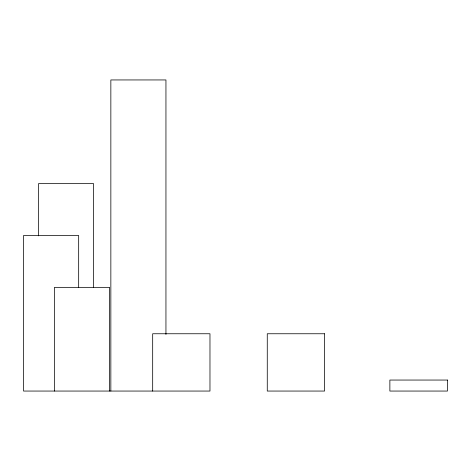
<?xml version="1.0" encoding="UTF-8"?>
<svg xmlns="http://www.w3.org/2000/svg" width="471" height="471" viewBox="0 0 471 471"><rect width="100%" height="100%" fill="white"/><g stroke="black" fill="none" stroke-linecap="round" stroke-linejoin="round"><path stroke-width="0.71" d="M165.945 334.422L165.945 79.946L110.85 79.946L110.85 391.054M152.681 391.054L152.681 333.756L209.972 333.756L209.972 391.054L23.55 391.054L23.55 235.5L78.669 235.5L78.669 287.593M109.578 391.054L109.578 287.351L54.459 287.351L54.459 391.054M93.599 287.351L93.599 183.649L38.498 183.649L38.498 235.865M324.56 333.756L267.269 333.756L267.269 391.054L324.56 391.054L324.56 333.756M447.45 380.05L389.87 380.05L389.87 391.054L447.45 391.054L447.45 380.05"/></g></svg>
